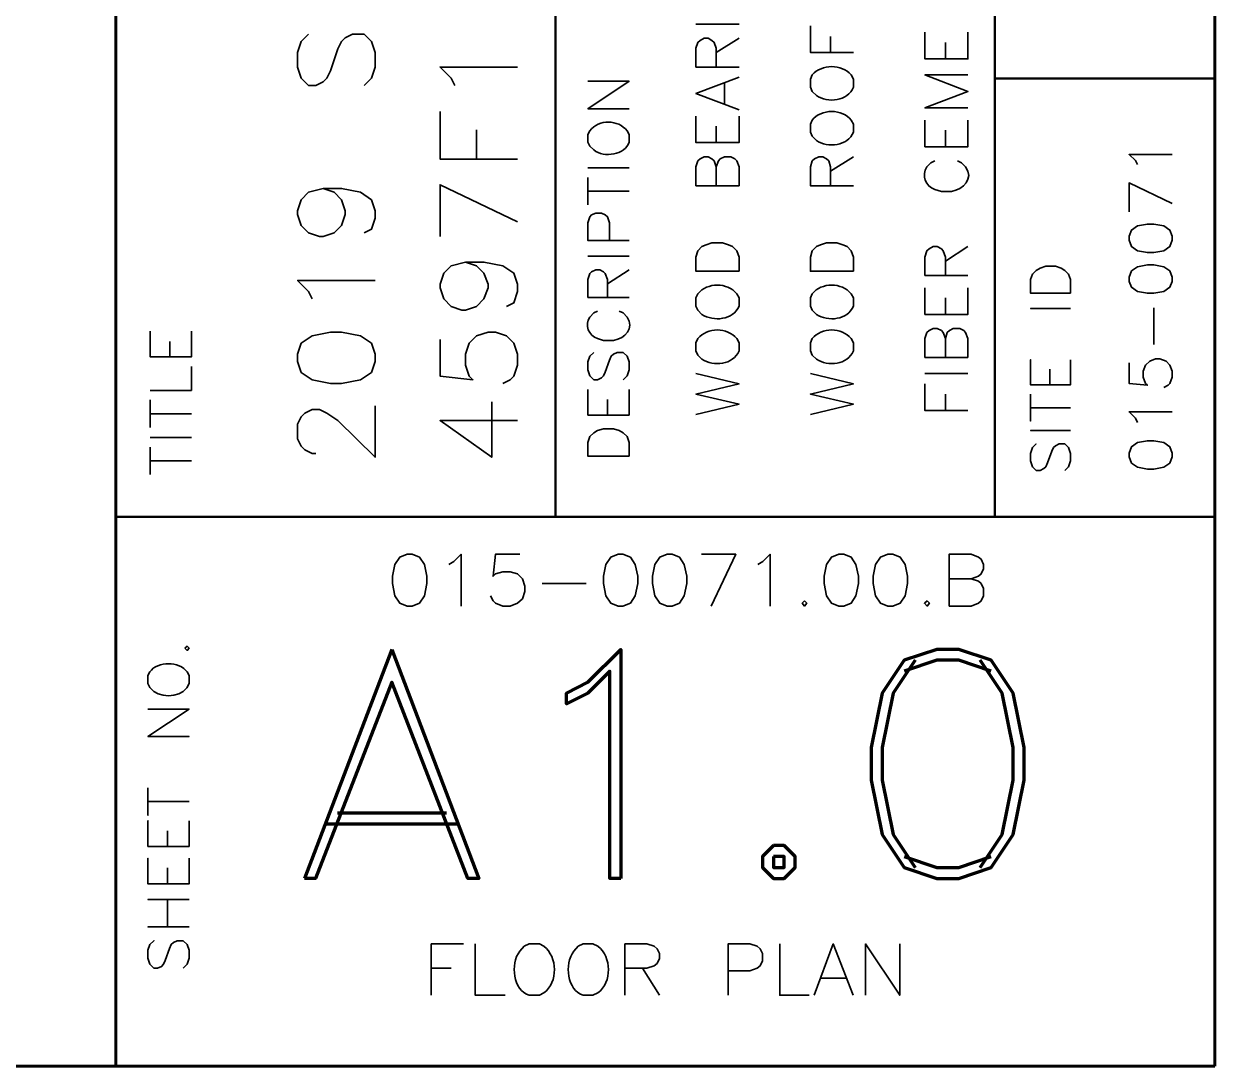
# Model space of a CAD drawing. Header units: inches. Extents: x 5 to 516, y -193 to 129.
# Drawn here: x 136.1 to 144.77, y 5.73 to 13.32 of the extents above; entities that cross this region are included whole.
import ezdxf

# ---------------------------------------------------------------- set-up
doc = ezdxf.new("R2010")
doc.units = ezdxf.units.IN
doc.header["$MEASUREMENT"] = 0
doc.layers.add('PDF_Geometry', color=7, linetype='Continuous')

msp = doc.modelspace()

# ---------------------------------------------------------------- linework, layer by layer
at = {"layer": 'PDF_Geometry', "lineweight": 60}
for points in [[(144.7703083, 5.7343364), (144.7703083, 95.731007), (9.7736341, 95.731007), (9.7736341, 5.7343364)], [(136.7703077, 95.731007), (136.7703077, 5.7343364)], [(136.7703009, 28.2343348), (9.7736273, 28.2343348), (9.7736273, 5.734333), (144.7703015, 5.734333)]]:
    msp.add_lwpolyline(points, dxfattribs=at)
at = {"layer": 'PDF_Geometry', "lineweight": 50}
for points in [[(139.9703074, 31.234335), (139.9703074, 9.7343333)], [(136.7703077, 26.5576684), (143.170308, 26.5576684), (143.170308, 9.7343333)], [(143.170308, 12.9243335), (144.7736415, 12.9243335)], [(136.7736409, 9.7343333), (144.7736415, 9.7343333)]]:
    msp.add_lwpolyline(points, dxfattribs=at)
at = {"layer": 'PDF_Geometry', "lineweight": 35}
for points in [[(140.9936407, 13.3210001), (141.3069741, 13.3210001)], [(142.1403074, 13.1143334), (141.8269741, 13.1143334), (141.8269741, 13.3076667)], [(138.1736408, 13.2476672), (138.1203075, 13.1943339), (138.0936408, 13.1143339), (138.0936408, 13.0076672), (138.1203075, 12.9276672), (138.1736408, 12.8743339), (138.2269741, 12.8743339), (138.2803075, 12.9010005), (138.3069741, 12.9276672), (138.3336408, 12.9810005), (138.3869741, 13.1410006), (138.4136408, 13.1943339), (138.4403075, 13.2210006), (138.4936408, 13.2476672), (138.5769742, 13.2476672), (138.6303075, 13.1943339), (138.6569742, 13.1143339), (138.6569742, 13.0076672), (138.6303075, 12.9276672), (138.5769742, 12.8743339)], [(141.306974, 13.0076668), (140.9936407, 13.0076668), (140.9936407, 13.1443335), (141.006974, 13.1876668), (141.0236407, 13.2010002), (141.0536407, 13.2176668), (141.0836407, 13.2176668), (141.1103074, 13.2010002), (141.126974, 13.1876668), (141.1403074, 13.1443335), (141.1403074, 13.0076668)], [(141.1403074, 13.1143334), (141.306974, 13.2176667)], [(141.9736408, 13.1143334), (141.9736408, 13.2310001)], [(142.9736408, 13.2610003), (142.9736408, 13.0676669), (142.6603075, 13.0676669), (142.6603075, 13.2610003)], [(142.8103082, 13.0676669), (142.8103082, 13.1876669)], [(139.2369742, 12.8743338), (139.2103075, 12.9276671), (139.1303075, 13.0076671), (139.6936409, 13.0076671)], [(141.306974, 12.6976667), (140.9936407, 12.8143334), (141.306974, 12.9343334)], [(141.8403075, 12.9510002), (141.8269741, 12.9210002), (141.8269741, 12.8610002), (141.8403075, 12.8310002), (141.8703075, 12.8010002)], [(142.1403075, 12.8610002), (142.1403075, 12.9210002), (142.1236408, 12.9510002)], [(142.9736408, 12.7110003), (142.6603075, 12.7110003), (142.9736408, 12.8310003), (142.6603075, 12.9510003), (142.9736408, 12.9510003)], [(140.5069743, 12.7043339), (140.2069743, 12.7043339), (140.5069743, 12.9043339), (140.2069743, 12.9043339)], [(141.2003075, 12.7409999), (141.2003075, 12.891)], [(139.693641, 12.3376669), (139.1303076, 12.3376669), (139.1303076, 12.6843336)], [(141.306974, 12.6510005), (141.306974, 12.4576671), (140.9936407, 12.4576671), (140.9936407, 12.6510005)], [(141.1403074, 12.4576671), (141.1403074, 12.5776671)], [(141.8403075, 12.6210007), (141.8269741, 12.5910007), (141.8269741, 12.534334), (141.8403075, 12.504334), (141.8703075, 12.474334)], [(142.1403075, 12.534334), (142.1403075, 12.5910007), (142.1236408, 12.6210007)], [(142.9736408, 12.621), (142.9736408, 12.4276666), (142.6603075, 12.4276666), (142.6603075, 12.621)], [(139.3969745, 12.3376669), (139.3969745, 12.5510002)], [(140.220308, 12.5443336), (140.2069746, 12.517667), (140.2069746, 12.4610003), (140.220308, 12.4310003), (140.250308, 12.4043336)], [(140.5069747, 12.4610003), (140.5069747, 12.517667), (140.4936413, 12.5443336)], [(142.8103082, 12.4276666), (142.8103082, 12.5476666)], [(141.306974, 12.1443338), (140.9936407, 12.1443338), (140.9936407, 12.2810005), (141.006974, 12.3243338), (141.0236407, 12.3410005), (141.0536407, 12.3543338), (141.0836407, 12.3543338), (141.1103074, 12.3410005), (141.126974, 12.3243338), (141.1403074, 12.2810005), (141.1403074, 12.1443338)], [(141.1403074, 12.281), (141.156974, 12.3243333), (141.1703074, 12.341), (141.2003074, 12.3543333), (141.246974, 12.3543333), (141.276974, 12.341), (141.2903074, 12.3243333), (141.306974, 12.281), (141.306974, 12.1443333)], [(142.1403074, 12.1443338), (141.8269741, 12.1443338), (141.8269741, 12.2810005), (141.8403074, 12.3243338), (141.8569741, 12.3410005), (141.8869741, 12.3543338), (141.9169741, 12.3543338), (141.9436408, 12.3410005), (141.9603074, 12.3243338), (141.9736408, 12.2810005), (141.9736408, 12.1443338)], [(141.9736408, 12.2510004), (142.1403074, 12.3543337)], [(142.7336413, 12.3243332), (142.7036413, 12.3109999), (142.6736413, 12.2809999)], [(142.9569746, 12.2809999), (142.9269746, 12.3109999), (142.8969746, 12.3243332)], [(144.206975, 12.2976668), (144.1936416, 12.3276668), (144.1469749, 12.3710002), (144.4603083, 12.3710002)], [(140.2069746, 12.2743336), (140.5069747, 12.2743336)], [(139.693641, 11.8810001), (139.1303076, 12.1510001), (139.1303076, 11.7743334)], [(140.2069746, 12.0043335), (140.2069746, 12.2043335)], [(144.4603082, 12.014334), (144.1469748, 12.164334), (144.1469748, 11.954334)], [(138.2803074, 12.1243337), (138.3603074, 12.0976671), (138.4136407, 12.0410004), (138.4403074, 11.9610004), (138.4403074, 11.9343337), (138.4136407, 11.8543337), (138.3603074, 11.8010004), (138.2803074, 11.7743337), (138.2536407, 11.7743337), (138.1736407, 11.8010004), (138.1203074, 11.8543337), (138.0936407, 11.9343337), (138.0936407, 11.9610004), (138.1203074, 12.0410004), (138.1736407, 12.0976671), (138.2803074, 12.1243337), (138.4136407, 12.1243337), (138.5503074, 12.0976671), (138.6303074, 12.0410004), (138.6569741, 11.9610004), (138.6569741, 11.9076671), (138.6303074, 11.8276671), (138.5769741, 11.8010004)], [(140.2069746, 12.1043337), (140.5069747, 12.1043337)], [(142.7336413, 12.1176666), (142.7803079, 12.1009999), (142.8536413, 12.1009999)], [(140.5069743, 11.7443339), (140.2069743, 11.7443339), (140.2069743, 11.8743339), (140.2203076, 11.9176673), (140.233641, 11.9310006), (140.263641, 11.9443339), (140.3069743, 11.9443339), (140.333641, 11.9310006), (140.3503076, 11.9176673), (140.363641, 11.8743339), (140.363641, 11.7443339)], [(140.2069746, 11.6310001), (140.5069747, 11.6310001)], [(142.9736408, 11.4909998), (142.6603075, 11.4909998), (142.6603075, 11.6243332), (142.6736408, 11.6709999), (142.6903075, 11.6843332), (142.7203075, 11.7009999), (142.7503075, 11.7009999), (142.7803075, 11.6843332), (142.7936408, 11.6709999), (142.8103075, 11.6243332), (142.8103075, 11.4909998)], [(142.8103082, 11.5943332), (142.9736416, 11.7009999)], [(139.3169743, 11.5876668), (139.3969743, 11.5610002), (139.4503077, 11.5076668), (139.4803077, 11.4276668), (139.4803077, 11.4010001), (139.4503077, 11.3210001), (139.3969743, 11.2643335), (139.3169743, 11.2376668), (139.2903077, 11.2376668), (139.2103077, 11.2643335), (139.1569743, 11.3210001), (139.1303076, 11.4010001), (139.1303076, 11.4276668), (139.1569743, 11.5076668), (139.2103077, 11.5610002), (139.3169743, 11.5876668), (139.4503077, 11.5876668), (139.5869743, 11.5610002), (139.6669744, 11.5076668), (139.693641, 11.4276668), (139.693641, 11.3743335), (139.6669744, 11.2910001), (139.613641, 11.2643335)], [(138.2003072, 11.321), (138.1736406, 11.3743333), (138.0936406, 11.4543333), (138.6569739, 11.4543333)], [(140.5069743, 11.3310004), (140.2069743, 11.3310004), (140.2069743, 11.4610004), (140.2203076, 11.5043338), (140.233641, 11.5176671), (140.263641, 11.5310004), (140.293641, 11.5310004), (140.3203076, 11.5176671), (140.333641, 11.5043338), (140.3503076, 11.4610004), (140.3503076, 11.3310004)], [(140.3503081, 11.4310006), (140.5069748, 11.5310006)], [(142.9736408, 11.4010004), (142.9736408, 11.207667), (142.6603075, 11.207667), (142.6603075, 11.4010004)], [(141.0069741, 11.3576671), (140.9936407, 11.3276671), (140.9936407, 11.2676671), (141.0069741, 11.2376671), (141.0369741, 11.2076671)], [(141.3069741, 11.2676671), (141.3069741, 11.3276671), (141.2903074, 11.3576671)], [(141.8403075, 11.3576671), (141.8269741, 11.3276671), (141.8269741, 11.2676671), (141.8403075, 11.2376671), (141.8703075, 11.2076671)], [(142.1403075, 11.2676671), (142.1403075, 11.3276671), (142.1236408, 11.3576671)], [(142.8103082, 11.207667), (142.8103082, 11.327667)], [(140.2769743, 11.2310002), (140.2503077, 11.2176669), (140.2203077, 11.1876669)], [(140.493641, 11.1876669), (140.463641, 11.2176669), (140.433641, 11.2310002)], [(144.3269743, 10.9876666), (144.3269743, 11.2543333)], [(142.9736408, 10.8943337), (142.6603075, 10.8943337), (142.6603075, 11.0310004), (142.6736408, 11.0743337), (142.6903075, 11.0910004), (142.7203075, 11.1043337), (142.7503075, 11.1043337), (142.7803075, 11.0910004), (142.7936408, 11.0743337), (142.8103075, 11.0310004), (142.8103075, 10.8943337)], [(142.8103082, 11.0309999), (142.8236415, 11.0743332), (142.8403082, 11.0909999), (142.8669749, 11.1043332), (142.9136416, 11.1043332), (142.9436416, 11.0909999), (142.9569749, 11.0743332), (142.9736416, 11.0309999), (142.9736416, 10.8943332)], [(137.3203074, 11.0843336), (137.3203074, 10.8976669), (137.0203073, 10.8976669), (137.0203073, 11.0843336)], [(139.1303076, 11.0243335), (139.1303076, 10.7576668), (139.3703076, 10.7310001), (139.343641, 10.7576668), (139.3169743, 10.8376668), (139.3169743, 10.9176668), (139.343641, 10.9976668), (139.3969743, 11.0510002), (139.4803076, 11.0776668), (139.533641, 11.0776668), (139.613641, 11.0510002), (139.6669743, 10.9976668), (139.693641, 10.9176668), (139.693641, 10.8376668), (139.6669743, 10.7576668), (139.6403077, 10.7310001), (139.5869743, 10.7043335)], [(140.2769743, 11.0310002), (140.3203077, 11.0176669), (140.393641, 11.0176669)], [(141.0069741, 11.0310002), (140.9936407, 11.0010001), (140.9936407, 10.9410001), (141.0069741, 10.9110001), (141.0369741, 10.8810001)], [(141.3069741, 10.9410001), (141.3069741, 11.0010001), (141.2903074, 11.0310002)], [(141.8403075, 11.0310002), (141.8269741, 11.0010001), (141.8269741, 10.9410001), (141.8403075, 10.9110001), (141.8703075, 10.8810001)], [(142.1403075, 10.9410001), (142.1403075, 11.0010001), (142.1236408, 11.0310002)], [(137.1636411, 10.8976669), (137.1636411, 11.0110002)], [(140.2503079, 10.9310006), (140.2203079, 10.9043339), (140.2069746, 10.8610005), (140.2069746, 10.8043339), (140.2203079, 10.7610005), (140.2503079, 10.7310005), (140.2769746, 10.7310005), (140.3069746, 10.7443339), (140.3203079, 10.7610005), (140.3336412, 10.7876672), (140.3636412, 10.8743339), (140.3769746, 10.9043339), (140.3936412, 10.9176672), (140.4203079, 10.9310006), (140.4636413, 10.9310006), (140.4936413, 10.9043339), (140.5069746, 10.8610005), (140.5069746, 10.8043339), (140.4936413, 10.7610005), (140.4636413, 10.7310005)], [(144.1469748, 10.8543336), (144.1469748, 10.7043336), (144.2803082, 10.6910003), (144.2669749, 10.7043336), (144.2503082, 10.7510003), (144.2503082, 10.7943336), (144.2669749, 10.8376669), (144.2969749, 10.8676669), (144.3403082, 10.8843336), (144.3703082, 10.8843336), (144.4169749, 10.8676669), (144.4436415, 10.8376669), (144.4603082, 10.7943336), (144.4603082, 10.7510003), (144.4436415, 10.7043336), (144.4303082, 10.6910003), (144.4003082, 10.6743336)], [(137.0203077, 10.6543333), (137.3203077, 10.6543333), (137.3203077, 10.8276666)], [(140.9936407, 10.477667), (141.3069741, 10.5543337), (140.9936407, 10.627667), (141.3069741, 10.7010003), (140.9936407, 10.777667)], [(141.8269741, 10.477667), (142.1403075, 10.5543337), (141.8269741, 10.627667), (142.1403075, 10.7010003), (141.8269741, 10.777667)], [(142.6603075, 10.7776667), (142.9736409, 10.7776667)], [(142.9736408, 10.5076666), (142.6603075, 10.5076666), (142.6603075, 10.701)], [(137.0203077, 10.3843332), (137.0203077, 10.5843332)], [(140.5069743, 10.6610005), (140.5069743, 10.4743338), (140.2069743, 10.4743338), (140.2069743, 10.6610005)], [(140.3503081, 10.4743338), (140.3503081, 10.5876671)], [(142.8103082, 10.5076666), (142.8103082, 10.6276666)], [(138.2269745, 10.1943333), (138.2003078, 10.1943333), (138.1469745, 10.221), (138.1203078, 10.2476666), (138.0936412, 10.301), (138.0936412, 10.4076666), (138.1203078, 10.461), (138.1469745, 10.4876666), (138.2003078, 10.5143333), (138.2536412, 10.5143333), (138.3069745, 10.4876666), (138.3869745, 10.4343333), (138.6569745, 10.1676666), (138.6569745, 10.541)], [(139.693641, 10.4343337), (139.1303076, 10.4343337), (139.5069743, 10.167667), (139.5069743, 10.5710004)], [(144.206975, 10.4210001), (144.1936416, 10.4510001), (144.1469749, 10.4976667), (144.4603083, 10.4976667)], [(137.0203077, 10.4843334), (137.3203077, 10.4843334)], [(137.0203077, 10.3110003), (137.3203077, 10.3110003)], [(137.0203077, 10.0410002), (137.0203077, 10.2410003)], [(137.0203077, 10.1410004), (137.3203077, 10.1410004)], [(139.1936409, 9.3876672), (139.2303076, 9.4076672), (139.2836409, 9.4610005), (139.2836409, 9.0843338)], [(139.7103078, 9.4610001), (139.5336411, 9.4610001), (139.5169744, 9.301), (139.5336411, 9.3176667), (139.5869744, 9.3343334), (139.6403078, 9.3343334), (139.6936411, 9.3176667), (139.7303078, 9.281), (139.7469745, 9.2276667), (139.7469745, 9.191), (139.7303078, 9.1376667), (139.6936411, 9.1043334), (139.6403078, 9.0843334), (139.5869744, 9.0843334), (139.5336411, 9.1043334), (139.5169744, 9.121), (139.4969744, 9.1576667)], [(141.1036413, 9.0843334), (141.2836414, 9.4610001), (141.0336413, 9.4610001)], [(141.4436411, 9.3876672), (141.4803078, 9.4076672), (141.5336411, 9.4610005), (141.5336411, 9.0843338)], [(142.8369746, 9.0843334), (142.8369746, 9.4610001), (142.9969747, 9.4610001), (143.050308, 9.4410001), (143.070308, 9.4243335), (143.0869747, 9.3876668), (143.0869747, 9.3543335), (143.070308, 9.3176668), (143.050308, 9.3010001), (142.9969747, 9.2810001), (142.8369746, 9.2810001)], [(142.9969749, 9.2809997), (143.0503083, 9.2643331), (143.0703083, 9.2476664), (143.0869749, 9.2109997), (143.0869749, 9.1576664), (143.0703083, 9.1209997), (143.0503083, 9.1043331), (142.9969749, 9.0843331), (142.8369749, 9.0843331)], [(139.8736413, 9.2476669), (140.1936413, 9.2476669)], [(139.0669743, 6.2509999), (139.0669743, 6.6243332), (139.3003077, 6.6243332)], [(139.386974, 6.6243333), (139.386974, 6.2509999), (139.6036407, 6.2509999)], [(139.8869742, 6.6076666), (139.8536408, 6.6243333), (139.7803075, 6.6243333), (139.7436408, 6.6076666), (139.7103075, 6.571)], [(140.2803076, 6.6076666), (140.243641, 6.6243333), (140.173641, 6.6243333), (140.1369743, 6.6076666), (140.103641, 6.571)], [(140.4769747, 6.2509999), (140.4769747, 6.6243332), (140.6369747, 6.6243332), (140.690308, 6.6076666), (140.710308, 6.5876666), (140.7269747, 6.5543332), (140.7269747, 6.5176666), (140.710308, 6.4809999), (140.690308, 6.4643332), (140.6369747, 6.4476666), (140.4769747, 6.4476666)], [(141.2269747, 6.2509999), (141.2269747, 6.6243332), (141.3869748, 6.6243332), (141.4403081, 6.6076666), (141.4603081, 6.5876666), (141.4769748, 6.5543332), (141.4769748, 6.5009999), (141.4603081, 6.4643332), (141.4403081, 6.4476666), (141.3869748, 6.4276666), (141.2269747, 6.4276666)], [(141.6036414, 6.6243333), (141.6036414, 6.2509999), (141.8169747, 6.2509999)], [(141.8536414, 6.2509999), (141.9936414, 6.6243332), (142.1369748, 6.2509999)], [(142.2269748, 6.2509999), (142.2269748, 6.6243332), (142.4769748, 6.2509999), (142.4769748, 6.6243332)], [(139.0669743, 6.4476662), (139.2103077, 6.4476662)], [(140.6036413, 6.4476662), (140.7269746, 6.2509995)], [(141.9069743, 6.3743333), (142.0836409, 6.3743333)], [(139.7803075, 6.2509999), (139.8536408, 6.2509999), (139.8869742, 6.2676666)], [(140.173641, 6.2509999), (140.243641, 6.2509999), (140.2803076, 6.2676666)]]:
    msp.add_lwpolyline(points, dxfattribs=at)
for points in [[(144.1469748, 11.7476671), (144.1636415, 11.7010004), (144.2069749, 11.6710004), (144.2803082, 11.6576671), (144.3269749, 11.6576671), (144.4003082, 11.6710004), (144.4436415, 11.7010004), (144.4603082, 11.7476671), (144.4603082, 11.7776671), (144.4436415, 11.8210005), (144.4003082, 11.8510005), (144.3269749, 11.8643338), (144.2803082, 11.8643338), (144.2069749, 11.8510005), (144.1636415, 11.8210005), (144.1469748, 11.7776671)], [(141.306974, 11.5210003), (140.9936407, 11.5210003), (140.9936407, 11.6243337), (141.006974, 11.6710003), (141.036974, 11.7010003), (141.066974, 11.7143337), (141.1103074, 11.727667), (141.186974, 11.727667), (141.2303074, 11.7143337), (141.2603074, 11.7010003), (141.2903074, 11.6710003), (141.306974, 11.6243337)], [(142.1403074, 11.5210003), (141.8269741, 11.5210003), (141.8269741, 11.6243337), (141.8403074, 11.6710003), (141.8703074, 11.7010003), (141.9003074, 11.7143337), (141.9436408, 11.727667), (142.0203074, 11.727667), (142.0636408, 11.7143337), (142.0936408, 11.7010003), (142.1236408, 11.6710003), (142.1403074, 11.6243337)], [(143.7203077, 11.361), (143.4303077, 11.361), (143.4303077, 11.4610001), (143.443641, 11.5010001), (143.4703077, 11.5276667), (143.5003077, 11.5443334), (143.5403077, 11.5576667), (143.6103077, 11.5576667), (143.653641, 11.5443334), (143.6803077, 11.5276667), (143.7069744, 11.5010001), (143.7203077, 11.4610001)], [(143.7203077, 11.361), (143.4303077, 11.361), (143.4303077, 11.4610001), (143.443641, 11.5010001), (143.4703077, 11.5276667), (143.5003077, 11.5443334), (143.5403077, 11.5576667), (143.6103077, 11.5576667), (143.653641, 11.5443334), (143.6803077, 11.5276667), (143.7069744, 11.5010001), (143.7203077, 11.4610001)], [(144.1469748, 11.4476666), (144.1636415, 11.4043332), (144.2069749, 11.3743332), (144.2803082, 11.3609999), (144.3269749, 11.3609999), (144.4003082, 11.3743332), (144.4436415, 11.4043332), (144.4603082, 11.4476666), (144.4603082, 11.4776666), (144.4436415, 11.5243333), (144.4003082, 11.5543333), (144.3269749, 11.5676666), (144.2803082, 11.5676666), (144.2069749, 11.5543333), (144.1636415, 11.5243333), (144.1469748, 11.4776666)], [(143.7203076, 11.2510003), (143.4303076, 11.2510003)], [(138.0936407, 10.8643332), (138.1203073, 10.7843332), (138.2003073, 10.7309999), (138.3336407, 10.7043332), (138.4136407, 10.7043332), (138.5503074, 10.7309999), (138.6303074, 10.7843332), (138.656974, 10.8643332), (138.656974, 10.9176665), (138.6303074, 10.9976665), (138.5503074, 11.0509999), (138.4136407, 11.0776666), (138.3336407, 11.0776666), (138.2003073, 11.0509999), (138.1203073, 10.9976665), (138.0936407, 10.9176665)], [(143.7203077, 10.8776667), (143.7203077, 10.6943333), (143.4303077, 10.6943333), (143.4303077, 10.8776667), (143.4303077, 10.6943333), (143.7203077, 10.6943333)], [(143.5703079, 10.8076667), (143.5703079, 10.6943333)], [(143.4303076, 10.6276672), (143.4303076, 10.4310005)], [(143.7203076, 10.5276666), (143.4303076, 10.5276666)], [(140.5069743, 10.1743332), (140.2069743, 10.1743332), (140.2069743, 10.2743333), (140.2203076, 10.3176666), (140.2503076, 10.3443333), (140.2769743, 10.3609999), (140.3203076, 10.3743333), (140.393641, 10.3743333), (140.433641, 10.3609999), (140.463641, 10.3443333), (140.493641, 10.3176666), (140.5069743, 10.2743333)], [(143.7203076, 10.361), (143.4303076, 10.361)], [(143.6803077, 10.0710005), (143.7069744, 10.0976672), (143.7203077, 10.1410005), (143.7203077, 10.1943338), (143.7069744, 10.2376672), (143.6803077, 10.2643338), (143.6369744, 10.2643338), (143.6103077, 10.2510005), (143.5969744, 10.2376672), (143.583641, 10.2110005), (143.553641, 10.1276672), (143.5403077, 10.0976672), (143.5269744, 10.0843338), (143.5003077, 10.0710005), (143.4703077, 10.0710005), (143.443641, 10.0976672), (143.4303077, 10.1410005), (143.4303077, 10.1943338), (143.443641, 10.2376672), (143.4703077, 10.2643338), (143.443641, 10.2376672), (143.4303077, 10.1943338), (143.4303077, 10.1410005), (143.443641, 10.0976672), (143.4703077, 10.0710005), (143.5003077, 10.0710005), (143.5269744, 10.0843338), (143.5403077, 10.0976672), (143.553641, 10.1276672), (143.583641, 10.2110005), (143.5969744, 10.2376672), (143.6103077, 10.2510005), (143.6369744, 10.2643338), (143.6803077, 10.2643338), (143.7069744, 10.2376672), (143.7203077, 10.1943338), (143.7203077, 10.1410005), (143.7069744, 10.0976672)], [(144.1469748, 10.171), (144.1636415, 10.1243334), (144.2069749, 10.0943334), (144.2803082, 10.081), (144.3269749, 10.081), (144.4003082, 10.0943334), (144.4436415, 10.1243334), (144.4603082, 10.171), (144.4603082, 10.1976667), (144.4436415, 10.2443334), (144.4003082, 10.2743334), (144.3269749, 10.2876667), (144.2803082, 10.2876667), (144.2069749, 10.2743334), (144.1636415, 10.2443334), (144.1469748, 10.1976667)], [(138.8903072, 9.4610001), (138.8369738, 9.4410001), (138.8003072, 9.3876667), (138.7836405, 9.301), (138.7836405, 9.2476667), (138.8003072, 9.1576667), (138.8369738, 9.1043334), (138.8903072, 9.0843334), (138.9269739, 9.0843334), (138.9803072, 9.1043334), (139.0169739, 9.1576667), (139.0336405, 9.2476667), (139.0336405, 9.301), (139.0169739, 9.3876667), (138.9803072, 9.4410001), (138.9269739, 9.4610001)], [(140.4269742, 9.4610001), (140.3736408, 9.4410001), (140.3369742, 9.3876667), (140.3203075, 9.301), (140.3203075, 9.2476667), (140.3369742, 9.1576667), (140.3736408, 9.1043334), (140.4269742, 9.0843334), (140.4603075, 9.0843334), (140.5169742, 9.1043334), (140.5503075, 9.1576667), (140.5703075, 9.2476667), (140.5703075, 9.301), (140.5503075, 9.3876667), (140.5169742, 9.4410001), (140.4603075, 9.4610001)], [(140.7836408, 9.4610001), (140.7303074, 9.4410001), (140.6936408, 9.3876667), (140.6769741, 9.301), (140.6769741, 9.2476667), (140.6936408, 9.1576667), (140.7303074, 9.1043334), (140.7836408, 9.0843334), (140.8203074, 9.0843334), (140.8736408, 9.1043334), (140.9069741, 9.1576667), (140.9269741, 9.2476667), (140.9269741, 9.301), (140.9069741, 9.3876667), (140.8736408, 9.4410001), (140.8203074, 9.4610001)], [(142.0336409, 9.4610001), (141.9803075, 9.4410001), (141.9436409, 9.3876667), (141.9269742, 9.301), (141.9269742, 9.2476667), (141.9436409, 9.1576667), (141.9803075, 9.1043334), (142.0336409, 9.0843334), (142.0703075, 9.0843334), (142.1236409, 9.1043334), (142.1569742, 9.1576667), (142.1769742, 9.2476667), (142.1769742, 9.301), (142.1569742, 9.3876667), (142.1236409, 9.4410001), (142.0703075, 9.4610001)], [(142.3903075, 9.4610001), (142.3369741, 9.4410001), (142.3003075, 9.3876667), (142.2836408, 9.301), (142.2836408, 9.2476667), (142.3003075, 9.1576667), (142.3369741, 9.1043334), (142.3903075, 9.0843334), (142.4269741, 9.0843334), (142.4803075, 9.1043334), (142.5169741, 9.1576667), (142.5336408, 9.2476667), (142.5336408, 9.301), (142.5169741, 9.3876667), (142.4803075, 9.4410001), (142.4269741, 9.4610001)], [(141.7836409, 9.1210003), (141.7669742, 9.1043336), (141.7836409, 9.0843336), (141.8003075, 9.1043336)], [(142.6769744, 9.1210003), (142.6569744, 9.1043336), (142.6769744, 9.0843336), (142.693641, 9.1043336)], [(137.2736409, 8.7776665), (137.2903076, 8.7609998), (137.3036409, 8.7776665), (137.2903076, 8.7909998)], [(137.2736409, 8.7776665), (137.2903076, 8.7609998), (137.3036409, 8.7776665), (137.2903076, 8.7909998)], [(137.0036408, 8.5210001), (137.0036408, 8.5776668), (137.0169742, 8.6043334), (137.0036408, 8.5776668), (137.0036408, 8.5210001), (137.0169742, 8.4910001), (137.0469742, 8.4610001), (137.0169742, 8.4910001)], [(137.2903075, 8.6043334), (137.3036409, 8.5776668), (137.3036409, 8.5210001), (137.3036409, 8.5776668)], [(137.0036405, 8.334333), (137.3036405, 8.334333), (137.0036405, 8.134333), (137.3036405, 8.134333), (137.0036405, 8.134333), (137.3036405, 8.334333)], [(137.0036408, 7.7610001), (137.0036408, 7.5610001)], [(137.3036409, 7.6610003), (137.0036408, 7.6610003)], [(137.3036405, 7.521), (137.3036405, 7.3343333), (137.0036405, 7.3343333), (137.0036405, 7.521), (137.0036405, 7.3343333), (137.3036405, 7.3343333)], [(137.1469743, 7.4476666), (137.1469743, 7.3343333)], [(137.3036405, 7.2476667), (137.3036405, 7.061), (137.0036405, 7.061), (137.0036405, 7.2476667), (137.0036405, 7.061), (137.3036405, 7.061)], [(137.1469743, 7.1776667), (137.1469743, 7.061)], [(137.3036409, 6.9476662), (137.0036408, 6.9476662)], [(137.1469743, 6.9476667), (137.1469743, 6.7476667)], [(137.3036409, 6.7476667), (137.0036408, 6.7476667)], [(137.2603075, 6.4476665), (137.2903075, 6.4776665), (137.3036408, 6.5209999), (137.3036408, 6.5776665), (137.2903075, 6.6209999), (137.2603075, 6.6476665), (137.2169741, 6.6476665), (137.1903075, 6.6343332), (137.1736408, 6.6209999), (137.1603075, 6.5909999), (137.1303075, 6.5043332), (137.1169741, 6.4776665), (137.1036408, 6.4609999), (137.0736408, 6.4476665), (137.0469741, 6.4476665), (137.0169741, 6.4776665), (137.0036408, 6.5209999), (137.0036408, 6.5776665), (137.0169741, 6.6209999), (137.0469741, 6.6476665), (137.0169741, 6.6209999), (137.0036408, 6.5776665), (137.0036408, 6.5209999), (137.0169741, 6.4776665), (137.0469741, 6.4476665), (137.0736408, 6.4476665), (137.1036408, 6.4609999), (137.1169741, 6.4776665), (137.1303075, 6.5043332), (137.1603075, 6.5909999), (137.1736408, 6.6209999), (137.1903075, 6.6343332), (137.2169741, 6.6476665), (137.2603075, 6.6476665), (137.2903075, 6.6209999), (137.3036408, 6.5776665), (137.3036408, 6.5209999), (137.2903075, 6.4776665)]]:
    msp.add_lwpolyline(points, close=True, dxfattribs=at)
at = {"layer": 'PDF_Geometry', "lineweight": 80}
for points in [[(138.7803074, 8.7676669), (138.1436407, 7.1010001)], [(138.7803074, 8.7676664), (139.4136408, 7.1009996), (139.3336408, 7.1009996), (138.7803074, 8.5309997), (138.2236407, 7.1009996), (138.1436407, 7.1009996)], [(142.5903078, 8.691), (142.4303078, 8.4509999), (142.3503078, 8.0543332), (142.3503078, 7.8176666), (142.4303078, 7.4209998), (142.5903078, 7.1809998)], [(143.1436416, 8.6109998), (142.9069749, 8.6909998), (142.7469749, 8.6909998), (142.5103082, 8.6109998)], [(143.0636414, 7.1810003), (143.2236414, 7.4210003), (143.3036414, 7.817667), (143.3036414, 8.0543337), (143.2236414, 8.4510004), (143.0636414, 8.6910004)], [(138.3836407, 7.5776669), (139.1769741, 7.5776669)], [(138.3036406, 7.4976668), (139.256974, 7.4976668)], [(142.5103077, 7.2609995), (142.7469744, 7.1809995), (142.9069744, 7.1809995), (143.1436411, 7.2609995)]]:
    msp.add_lwpolyline(points, dxfattribs=at)
for points in [[(140.4469742, 7.1010003), (140.3669742, 7.1010003), (140.3669742, 8.6110004), (140.2069742, 8.4510004), (140.0503075, 8.3710004), (140.0503075, 8.4510004), (140.2069742, 8.5310004), (140.4469742, 8.7676671)], [(142.7469749, 8.7676669), (142.5103082, 8.6910002), (142.3503082, 8.4510002), (142.2703082, 8.0543335), (142.2703082, 7.8176668), (142.3503082, 7.4210001), (142.5103082, 7.1810002), (142.7469749, 7.1010001), (142.9069749, 7.1010001), (143.1436416, 7.1810002), (143.3036416, 7.4210001), (143.3836416, 7.8176668), (143.3836416, 8.0543335), (143.3036416, 8.4510002), (143.1436416, 8.6910002), (142.9069749, 8.7676669)], [(141.5569741, 7.3409997), (141.4769741, 7.2609997), (141.4769741, 7.1809997), (141.5569741, 7.1009997), (141.6369741, 7.1009997), (141.7169741, 7.1809997), (141.7169741, 7.2609997), (141.6369741, 7.3409997)], [(141.5569741, 7.2609995), (141.5569741, 7.1809995), (141.6369741, 7.1809995), (141.6369741, 7.2609995)]]:
    msp.add_lwpolyline(points, close=True, dxfattribs=at)
at = {"layer": 'PDF_Geometry', "lineweight": 35}
for points in [[(142.1236408, 12.9510002), (142.0529741, 13.0312224), (141.9109741, 13.0312224), (141.8403075, 12.9510002)], [(141.8703075, 12.8010002), (141.9520297, 12.7428335), (142.1003075, 12.7595002), (142.1403075, 12.8610002)], [(142.1236408, 12.6210007), (142.0624741, 12.7054452), (141.9014741, 12.7054452), (141.8403075, 12.6210007)], [(140.4936413, 12.5443336), (140.4240302, 12.6267225), (140.2902524, 12.6297781), (140.220308, 12.5443336)], [(141.8703075, 12.474334), (141.9520297, 12.4161674), (142.1003075, 12.432834), (142.1403075, 12.534334)], [(140.250308, 12.4043336), (140.3215302, 12.3436114), (140.4814191, 12.3697781), (140.5069747, 12.4610003)], [(142.6736413, 12.2809999), (142.6351968, 12.2199999), (142.6626413, 12.1367221), (142.7336413, 12.1176666)], [(142.8536413, 12.1009999), (142.9389746, 12.1206666), (143.0190302, 12.1930555), (142.9569746, 12.2809999)], [(141.2903074, 11.3576671), (141.2219741, 11.4413338), (141.0753074, 11.4413338), (141.0069741, 11.3576671)], [(142.1236408, 11.3576671), (142.0553075, 11.4413338), (141.9086408, 11.4413338), (141.8403075, 11.3576671)], [(141.0369741, 11.2076671), (141.1227518, 11.1519449), (141.2632519, 11.1663338), (141.3069741, 11.2676671)], [(141.8703075, 11.2076671), (141.9560852, 11.1519449), (142.0965853, 11.1663338), (142.1403075, 11.2676671)], [(140.2203077, 11.1876669), (140.1803077, 11.1310558), (140.212641, 11.0520558), (140.2769743, 11.0310002)], [(140.393641, 11.0176669), (140.4810299, 11.0335002), (140.5436966, 11.1038336), (140.493641, 11.1876669)], [(141.2903074, 11.0310002), (141.2219741, 11.1146668), (141.0753074, 11.1146668), (141.0069741, 11.0310002)], [(142.1236408, 11.0310002), (142.0553075, 11.1146668), (141.9086408, 11.1146668), (141.8403075, 11.0310002)], [(141.0369741, 10.8810001), (141.1227518, 10.8252779), (141.2632519, 10.8396668), (141.3069741, 10.9410001)], [(141.8703075, 10.8810001), (141.9560852, 10.8252779), (142.0965853, 10.8396668), (142.1403075, 10.9410001)], [(137.2903075, 8.6043334), (137.2315297, 8.6827779), (137.0753075, 8.6848334), (137.0169742, 8.6043334)], [(137.2903075, 8.6043334), (137.2315297, 8.6827779), (137.0753075, 8.6848334), (137.0169742, 8.6043334)], [(137.0469742, 8.4610001), (137.1258075, 8.4110556), (137.2698631, 8.4207223), (137.3036409, 8.5210001)], [(137.0469742, 8.4610001), (137.1258075, 8.4110556), (137.2698631, 8.4207223), (137.3036409, 8.5210001)], [(139.8869742, 6.2676666), (139.9900297, 6.3486111), (139.987752, 6.5262222), (139.8869742, 6.6076666)], [(140.2803076, 6.2676666), (140.3833632, 6.3486666), (140.3810854, 6.5262222), (140.2803076, 6.6076666)], [(139.7103075, 6.571), (139.6398075, 6.4766111), (139.6629186, 6.2873333), (139.7803075, 6.2509999)], [(140.103641, 6.571), (140.0331409, 6.4766111), (140.0562521, 6.2873333), (140.173641, 6.2509999)]]:
    msp.add_open_spline(points, degree=3, dxfattribs=at)

doc.saveas('drawing.dxf')
